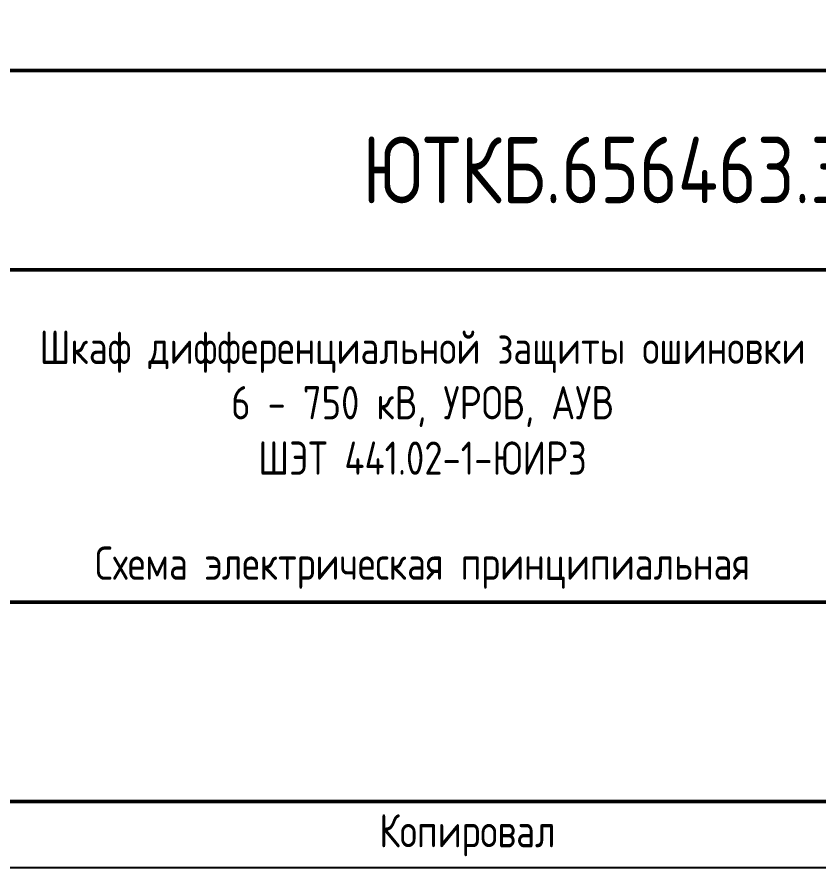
# Model space of a CAD drawing. Header units: millimetres. Extents: x -840 to 1644, y 0 to 561.
# Drawn here: x 89.5 to 149.8, y 0 to 64 of the extents above; entities that cross this region are included whole.
import ezdxf

# ---------------------------------------------------------------- set-up
doc = ezdxf.new("R2010")
doc.units = ezdxf.units.MM
doc.styles.add('Gost_type_A', font='GOST_A.TTF')

# ---------------------------------------------------------------- blocks, each defined once
blk = doc.blocks.new('Формат_А3')
blk.add_lwpolyline([(-420, 297), (0, 297), (0, 0), (-420, 0)], close=True)
at = {"lineweight": 50}
blk.add_lwpolyline([(-400, 292), (-5, 292), (-5, 5), (-400, 5)], close=True, dxfattribs=at)
blk = doc.blocks.new('Штамп большой нижний')
at = {"lineweight": 50}
for points in [[(-120, 55), (0, 55), (0, 40), (-120, 40)], [(-120, 40), (-50, 40), (-50, 15), (-120, 15)], [(-120, 15), (-50, 15), (-50, 0), (-120, 0)]]:
    blk.add_lwpolyline(points, close=True, dxfattribs=at)
at = {"insert": (-75, -2.535), "char_height": 2.5, "width": 13.12023, "attachment_point": 6, "style": 'Gost_type_A'}
blk.add_mtext('Копировал', dxfattribs=at)

msp = doc.modelspace()

# ---------------------------------------------------------------- block references
for name, p in [('Формат_А3', (210, 0)), ('Штамп большой нижний', (205, 5))]:
    msp.add_blockref(name, p)

# ---------------------------------------------------------------- texts
at = {"style": 'Gost_type_A'}
for s, insert, char_height, width, attachment_point in [('ЮТКБ.656463.300-035Э3', (145, 52.5), 5, 120, 5), ('Шкаф дифференциальной защиты ошиновки\\P6 - 750 кВ, УРОВ, АУВ \\PШЭТ 441.02-1-ЮИРЗ ', (120, 35), 2.5, 68, 5), ('Схема электрическая принципиальная', (120, 21), 2.5, 70, 8)]:
    msp.add_mtext(s, dxfattribs=dict(at, insert=insert, char_height=char_height, width=width, attachment_point=attachment_point))

doc.saveas('drawing.dxf')
